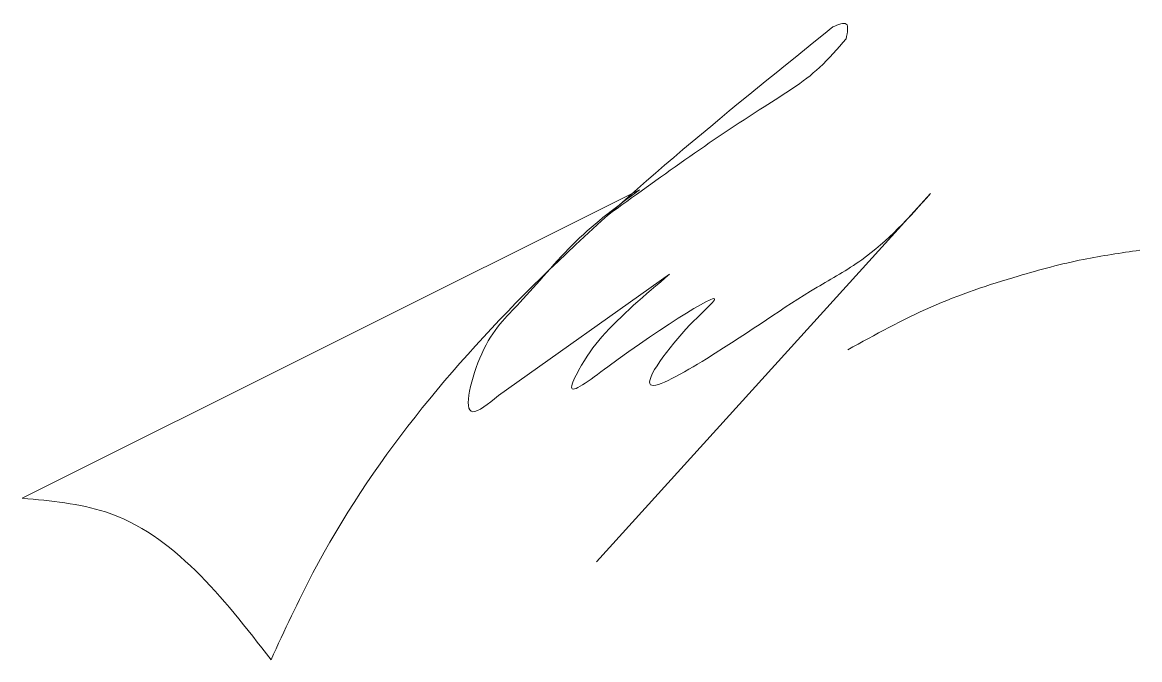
# Model space of a CAD drawing. Header units: millimetres. Extents: x 3411 to 4584, y 371 to 1040.
import ezdxf

# ---------------------------------------------------------------- set-up
doc = ezdxf.new("R2010")
doc.units = ezdxf.units.MM

msp = doc.modelspace()

# ---------------------------------------------------------------- linework, layer by layer
at = {"color": 5, "lineweight": 0}
for p, q in [((3410.5, 540.2), (4059.1, 864.3)), ((4364.7, 860.3), (4013.9, 473.5)), ((3910.7, 648.1), (4090.5, 775.5))]:
    msp.add_line(p, q, dxfattribs=at)
for points in [[(3671.8, 370.6), (3715.9, 461.8), (4262.1, 1035.4)], [(4262.1, 1035.4), (4276.2, 1038.5), (4276, 1023)], [(4276, 1023), (4248.2, 992.9), (4190, 951.6), (4025.3, 837.4)], [(4059, 864.3), (3992.1, 810), (3933.3, 745.9), (3893.2, 692), (3883.8, 631.1), (3910.7, 648.1)], [(4090.5, 775.5), (4019.5, 709.7), (3995, 674.5), (3987.6, 657), (4025.7, 678.4), (4135.7, 746), (4112, 722.3), (4070.6, 659.5), (4129.2, 686.8), (4245.6, 761.9), (4292.4, 790.7), (4364.7, 860.3)], [(4277.9, 696.2), (4365.1, 741.1), (4456.9, 773.7), (4525.3, 791.1), (4584.5, 800.8)], [(3410.5, 540.2), (3497.8, 525.8), (3671.8, 370.6)]]:
    msp.add_spline(points, degree=3, dxfattribs=at)

doc.saveas('drawing.dxf')
